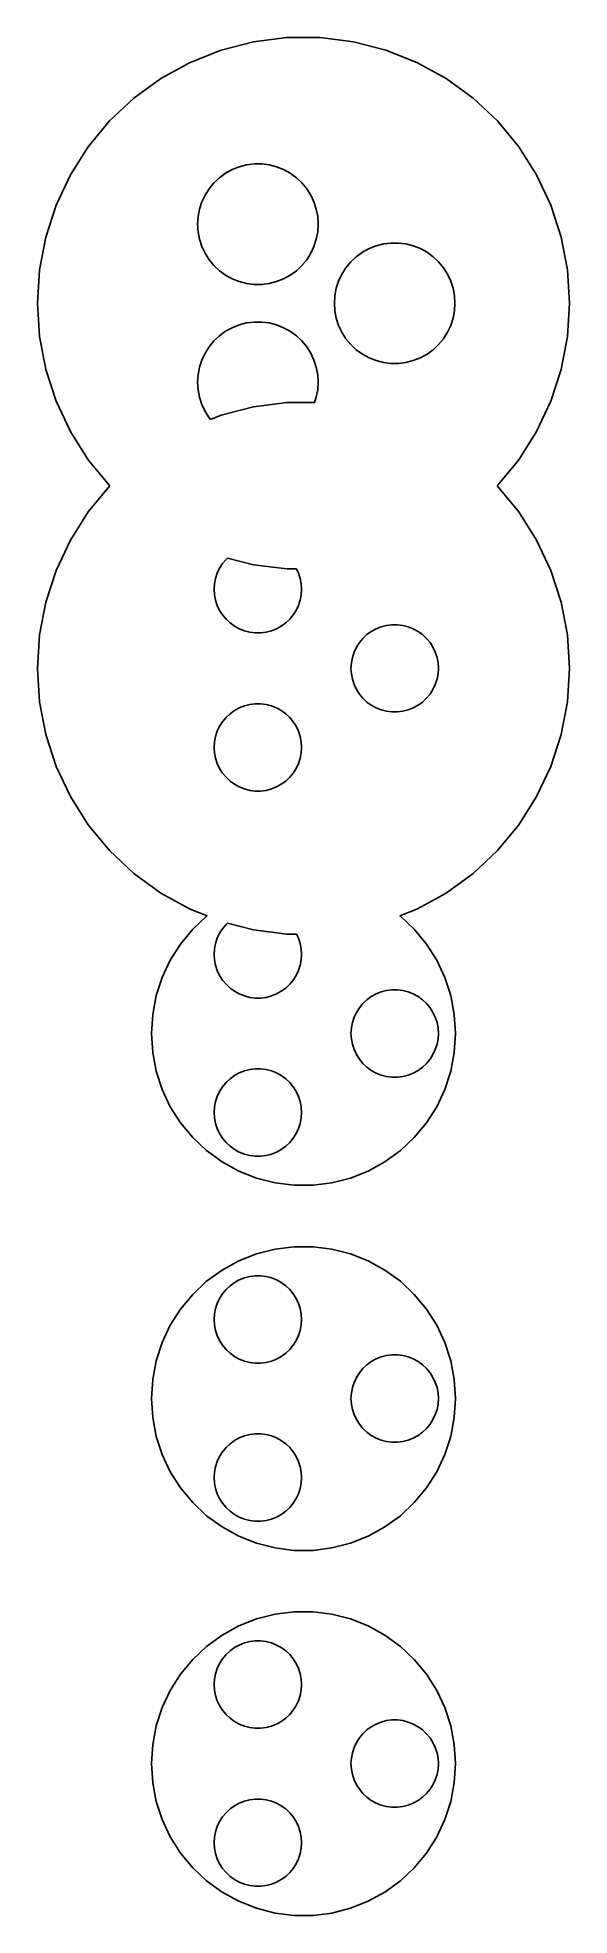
# Model space of a CAD drawing. Header units: metres. Extents: x -18 to 18, y -10 to 113.
import ezdxf

# ---------------------------------------------------------------- set-up
doc = ezdxf.new("R2010")
doc.units = ezdxf.units.M

msp = doc.modelspace()

# ---------------------------------------------------------------- linework, layer by layer
for p, q in [((-5.40779, 112.643), (-7.45113, 111.834)), ((-3.27916, 113.19), (-5.40779, 112.643)), ((-1.09883, 113.465), (-3.27916, 113.19)), ((1.09883, 113.465), (-1.09883, 113.465)), ((3.27916, 113.19), (1.09883, 113.465)), ((5.40779, 112.643), (3.27916, 113.19)), ((7.45113, 111.834), (5.40779, 112.643)), ((-7.45113, 111.834), (-9.37697, 110.776)), ((9.37697, 110.776), (7.45113, 111.834)), ((-9.37697, 110.776), (-11.1549, 109.484)), ((11.1549, 109.484), (9.37697, 110.776)), ((-11.1549, 109.484), (-12.7569, 107.98)), ((12.7569, 107.98), (11.1549, 109.484)), ((-12.7569, 107.98), (-14.1578, 106.286)), ((14.1578, 106.286), (12.7569, 107.98)), ((-14.1578, 106.286), (-15.3354, 104.431)), ((15.3354, 104.431), (14.1578, 106.286)), ((-4.6893, 104.786), (-4.22604, 104.97)), ((-4.22604, 104.97), (-3.74344, 105.093)), ((-3.74344, 105.093), (-3.24911, 105.156)), ((-3.24911, 105.156), (-2.75087, 105.156)), ((-2.75087, 105.156), (-2.25655, 105.093)), ((-2.25655, 105.093), (-1.77394, 104.97)), ((-1.77394, 104.97), (-1.31068, 104.786)), ((-15.3354, 104.431), (-16.2711, 102.442)), ((-6.20982, 103.528), (-5.89223, 103.912)), ((-5.89223, 103.912), (-5.52902, 104.253)), ((-5.52902, 104.253), (-5.12592, 104.546)), ((-5.12592, 104.546), (-4.6893, 104.786)), ((-1.31068, 104.786), (-0.874069, 104.546)), ((-0.874069, 104.546), (-0.470978, 104.253)), ((-0.470978, 104.253), (-0.107758, 103.912)), ((-0.107758, 103.912), (0.209824, 103.528)), ((16.2711, 102.442), (15.3354, 104.431)), ((-6.84291, 102.183), (-6.68895, 102.657)), ((-6.68895, 102.657), (-6.47679, 103.108)), ((-6.47679, 103.108), (-6.20982, 103.528)), ((0.209824, 103.528), (0.476791, 103.108)), ((0.476791, 103.108), (0.68895, 102.657)), ((0.68895, 102.657), (0.842911, 102.183)), ((-16.2711, 102.442), (-16.9502, 100.352)), ((-6.96756, 101.196), (-6.93628, 101.693)), ((-6.93628, 101.693), (-6.84291, 102.183)), ((0.842911, 102.183), (0.936279, 101.693)), ((0.936279, 101.693), (0.96756, 101.196)), ((16.9502, 100.352), (16.2711, 102.442)), ((-16.9502, 100.352), (-17.362, 98.1933)), ((-6.93628, 100.699), (-6.96756, 101.196)), ((-6.84291, 100.209), (-6.93628, 100.699)), ((-6.68895, 99.7356), (-6.84291, 100.209)), ((0.842911, 100.209), (0.68895, 99.7356)), ((0.936279, 100.699), (0.842911, 100.209)), ((0.96756, 101.196), (0.936279, 100.699)), ((17.362, 98.1933), (16.9502, 100.352)), ((-6.47679, 99.2848), (-6.68895, 99.7356)), ((-6.20982, 98.8641), (-6.47679, 99.2848)), ((-5.89223, 98.4802), (-6.20982, 98.8641)), ((0.209824, 98.8641), (-0.107758, 98.4802)), ((0.476791, 99.2848), (0.209824, 98.8641)), ((0.68895, 99.7356), (0.476791, 99.2848)), ((3.10776, 98.716), (3.47098, 99.0571)), ((3.47098, 99.0571), (3.87407, 99.3499)), ((3.87407, 99.3499), (4.31068, 99.59)), ((4.31068, 99.59), (4.77394, 99.7734)), ((4.77394, 99.7734), (5.25655, 99.8973)), ((5.25655, 99.8973), (5.75087, 99.9597)), ((5.75087, 99.9597), (6.24911, 99.9597)), ((6.24911, 99.9597), (6.74344, 99.8973)), ((6.74344, 99.8973), (7.22604, 99.7734)), ((7.22604, 99.7734), (7.6893, 99.59)), ((7.6893, 99.59), (8.12592, 99.3499)), ((8.12592, 99.3499), (8.52902, 99.0571)), ((8.52902, 99.0571), (8.89223, 98.716)), ((-17.362, 98.1933), (-17.5, 96)), ((-5.52902, 98.1391), (-5.89223, 98.4802)), ((-5.12592, 97.8462), (-5.52902, 98.1391)), ((-4.6893, 97.6062), (-5.12592, 97.8462)), ((-4.22604, 97.4228), (-4.6893, 97.6062)), ((-1.31068, 97.6062), (-1.77394, 97.4228)), ((-0.874069, 97.8462), (-1.31068, 97.6062)), ((-0.470978, 98.1391), (-0.874069, 97.8462)), ((-0.107758, 98.4802), (-0.470978, 98.1391)), ((2.31104, 97.4606), (2.52319, 97.9114)), ((2.52319, 97.9114), (2.79016, 98.3321)), ((2.79016, 98.3321), (3.10776, 98.716)), ((8.89223, 98.716), (9.20982, 98.3321)), ((9.20982, 98.3321), (9.47679, 97.9114)), ((9.47679, 97.9114), (9.68895, 97.4606)), ((17.5, 96), (17.362, 98.1933)), ((-3.74344, 97.2989), (-4.22604, 97.4228)), ((-3.24911, 97.2364), (-3.74344, 97.2989)), ((-2.75087, 97.2364), (-3.24911, 97.2364)), ((-2.25655, 97.2989), (-2.75087, 97.2364)), ((-1.77394, 97.4228), (-2.25655, 97.2989)), ((2.03242, 96), (2.06371, 96.4973)), ((2.06371, 96.4973), (2.15707, 96.9867)), ((2.15707, 96.9867), (2.31104, 97.4606)), ((9.68895, 97.4606), (9.84291, 96.9867)), ((9.84291, 96.9867), (9.93628, 96.4973)), ((9.93628, 96.4973), (9.96756, 96)), ((-17.5, 96), (-17.362, 93.8067)), ((2.06371, 95.5027), (2.03242, 96)), ((2.15707, 95.0133), (2.06371, 95.5027)), ((9.93628, 95.5027), (9.84291, 95.0133)), ((9.96756, 96), (9.93628, 95.5027)), ((17.362, 93.8067), (17.5, 96)), ((-5.89223, 93.5198), (-5.52902, 93.8609)), ((-5.52902, 93.8609), (-5.12592, 94.1538)), ((-5.12592, 94.1538), (-4.6893, 94.3938)), ((-4.6893, 94.3938), (-4.22604, 94.5772)), ((-4.22604, 94.5772), (-3.74344, 94.7011)), ((-3.74344, 94.7011), (-3.24911, 94.7636)), ((-3.24911, 94.7636), (-2.75087, 94.7636)), ((-2.75087, 94.7636), (-2.25655, 94.7011)), ((-2.25655, 94.7011), (-1.77394, 94.5772)), ((-1.77394, 94.5772), (-1.31068, 94.3938)), ((-1.31068, 94.3938), (-0.874069, 94.1538)), ((-0.874069, 94.1538), (-0.470978, 93.8609)), ((-0.470978, 93.8609), (-0.107758, 93.5198)), ((2.31104, 94.5394), (2.15707, 95.0133)), ((2.52319, 94.0886), (2.31104, 94.5394)), ((2.79016, 93.6679), (2.52319, 94.0886)), ((9.47679, 94.0886), (9.20982, 93.6679)), ((9.68895, 94.5394), (9.47679, 94.0886)), ((9.84291, 95.0133), (9.68895, 94.5394)), ((-17.362, 93.8067), (-16.9502, 91.6479)), ((-6.68895, 92.2644), (-6.47679, 92.7152)), ((-6.47679, 92.7152), (-6.20982, 93.1359)), ((-6.20982, 93.1359), (-5.89223, 93.5198)), ((-0.107758, 93.5198), (0.209824, 93.1359)), ((0.209824, 93.1359), (0.476791, 92.7152)), ((0.476791, 92.7152), (0.68895, 92.2644)), ((3.10776, 93.284), (2.79016, 93.6679)), ((3.47098, 92.9429), (3.10776, 93.284)), ((3.87407, 92.6501), (3.47098, 92.9429)), ((4.31068, 92.41), (3.87407, 92.6501)), ((8.12592, 92.6501), (7.6893, 92.41)), ((8.52902, 92.9429), (8.12592, 92.6501)), ((8.89223, 93.284), (8.52902, 92.9429)), ((9.20982, 93.6679), (8.89223, 93.284)), ((16.9502, 91.6479), (17.362, 93.8067)), ((-16.9502, 91.6479), (-16.2711, 89.5578)), ((-6.93628, 91.3011), (-6.84291, 91.7905)), ((-6.84291, 91.7905), (-6.68895, 92.2644)), ((0.68895, 92.2644), (0.842911, 91.7905)), ((0.842911, 91.7905), (0.936279, 91.3011)), ((4.77394, 92.2266), (4.31068, 92.41)), ((5.25655, 92.1027), (4.77394, 92.2266)), ((5.75087, 92.0403), (5.25655, 92.1027)), ((6.24911, 92.0403), (5.75087, 92.0403)), ((6.74344, 92.1027), (6.24911, 92.0403)), ((7.22604, 92.2266), (6.74344, 92.1027)), ((7.6893, 92.41), (7.22604, 92.2266)), ((16.2711, 89.5578), (16.9502, 91.6479)), ((-6.96756, 90.8038), (-6.93628, 91.3011)), ((-6.93628, 90.3066), (-6.96756, 90.8038)), ((-6.84291, 89.8172), (-6.93628, 90.3066)), ((0.936279, 90.3066), (0.842911, 89.8172)), ((0.936279, 91.3011), (0.96756, 90.8038)), ((0.96756, 90.8038), (0.936279, 90.3066)), ((-16.2711, 89.5578), (-15.3354, 87.5693)), ((-6.68895, 89.3433), (-6.84291, 89.8172)), ((-6.47679, 88.8925), (-6.68895, 89.3433)), ((-6.20982, 88.4718), (-6.47679, 88.8925)), ((-3.27916, 89.19), (-5.40779, 88.6435)), ((-1.09883, 89.4655), (-3.27916, 89.19)), ((0.728638, 89.4655), (-1.09883, 89.4655)), ((0.842911, 89.8172), (0.728638, 89.4655)), ((15.3354, 87.5693), (16.2711, 89.5578)), ((-6.11894, 88.3619), (-6.20982, 88.4718)), ((-5.40779, 88.6435), (-6.11894, 88.3619)), ((-15.3354, 87.5693), (-14.1578, 85.7138)), ((14.1578, 85.7138), (15.3354, 87.5693)), ((-14.1578, 85.7138), (-12.7569, 84.0204)), ((12.7569, 84.0204), (14.1578, 85.7138)), ((-12.7569, 83.9796), (-14.1578, 82.2862)), ((-12.7569, 84.0204), (-12.7352, 84)), ((-12.7352, 84), (-12.7569, 83.9796)), ((12.7352, 84), (12.7569, 84.0204)), ((12.7569, 83.9796), (12.7352, 84)), ((14.1578, 82.2862), (12.7569, 83.9796)), ((-14.1578, 82.2862), (-15.3354, 80.4307)), ((15.3354, 80.4307), (14.1578, 82.2862)), ((-15.3354, 80.4307), (-16.2711, 78.4422)), ((16.2711, 78.4422), (15.3354, 80.4307)), ((-5.32591, 78.886), (-5.09578, 79.1642)), ((-5.09578, 79.1642), (-5.00195, 79.2523)), ((-5.00195, 79.2523), (-3.27916, 78.81)), ((-16.2711, 78.4422), (-16.9502, 76.3521)), ((-5.85233, 77.5565), (-5.78467, 77.9111)), ((-5.78467, 77.9111), (-5.6731, 78.2545)), ((-5.6731, 78.2545), (-5.51938, 78.5812)), ((-5.51938, 78.5812), (-5.32591, 78.886)), ((-3.27916, 78.81), (-1.09883, 78.5345)), ((-1.09883, 78.5345), (-0.458664, 78.5345)), ((-0.458664, 78.5345), (-0.326889, 78.2545)), ((-0.326889, 78.2545), (-0.215317, 77.9111)), ((-0.215317, 77.9111), (-0.147659, 77.5565)), ((16.9502, 76.3521), (16.2711, 78.4422)), ((-5.875, 77.1962), (-5.85233, 77.5565)), ((-5.85233, 76.8358), (-5.875, 77.1962)), ((-5.78467, 76.4812), (-5.85233, 76.8358)), ((-0.147659, 76.8358), (-0.215317, 76.4812)), ((-0.147659, 77.5565), (-0.125, 77.1962)), ((-0.125, 77.1962), (-0.147659, 76.8358)), ((-16.9502, 76.3521), (-17.362, 74.1933)), ((-5.6731, 76.1378), (-5.78467, 76.4812)), ((-5.51938, 75.8111), (-5.6731, 76.1378)), ((-5.32591, 75.5063), (-5.51938, 75.8111)), ((-5.09578, 75.2281), (-5.32591, 75.5063)), ((-0.674072, 75.5063), (-0.904205, 75.2281)), ((-0.480606, 75.8111), (-0.674072, 75.5063)), ((-0.326889, 76.1378), (-0.480606, 75.8111)), ((-0.215317, 76.4812), (-0.326889, 76.1378)), ((17.362, 74.1933), (16.9502, 76.3521)), ((-17.362, 74.1933), (-17.5, 72)), ((-4.83258, 74.9809), (-5.09578, 75.2281)), ((-4.5405, 74.7687), (-4.83258, 74.9809)), ((-4.22411, 74.5948), (-4.5405, 74.7687)), ((-3.88841, 74.4619), (-4.22411, 74.5948)), ((-3.53871, 74.3721), (-3.88841, 74.4619)), ((-3.18051, 74.3268), (-3.53871, 74.3721)), ((-2.81947, 74.3268), (-3.18051, 74.3268)), ((-2.46127, 74.3721), (-2.81947, 74.3268)), ((-2.11157, 74.4619), (-2.46127, 74.3721)), ((-1.77588, 74.5948), (-2.11157, 74.4619)), ((-1.45949, 74.7687), (-1.77588, 74.5948)), ((-1.1674, 74.9809), (-1.45949, 74.7687)), ((-0.904205, 75.2281), (-1.1674, 74.9809)), ((3.90421, 73.9681), (4.1674, 74.2152)), ((4.1674, 74.2152), (4.45949, 74.4274)), ((4.45949, 74.4274), (4.77588, 74.6014)), ((4.77588, 74.6014), (5.11157, 74.7343)), ((5.11157, 74.7343), (5.46127, 74.8241)), ((5.46127, 74.8241), (5.81947, 74.8693)), ((5.81947, 74.8693), (6.18051, 74.8693)), ((6.18051, 74.8693), (6.53871, 74.8241)), ((6.53871, 74.8241), (6.88841, 74.7343)), ((6.88841, 74.7343), (7.22411, 74.6014)), ((7.22411, 74.6014), (7.5405, 74.4274)), ((7.5405, 74.4274), (7.83258, 74.2152)), ((7.83258, 74.2152), (8.09578, 73.9681)), ((17.5, 72), (17.362, 74.1933)), ((3.21532, 72.715), (3.32689, 73.0583)), ((3.32689, 73.0583), (3.48061, 73.385)), ((3.48061, 73.385), (3.67407, 73.6899)), ((3.67407, 73.6899), (3.90421, 73.9681)), ((8.09578, 73.9681), (8.32591, 73.6899)), ((8.32591, 73.6899), (8.51938, 73.385)), ((8.51938, 73.385), (8.6731, 73.0583)), ((8.6731, 73.0583), (8.78467, 72.715)), ((-17.5, 72), (-17.362, 69.8067)), ((3.125, 72), (3.14766, 72.3603)), ((3.14766, 71.6397), (3.125, 72)), ((3.14766, 72.3603), (3.21532, 72.715)), ((3.21532, 71.285), (3.14766, 71.6397)), ((8.78467, 72.715), (8.85233, 72.3603)), ((8.85233, 71.6397), (8.78467, 71.285)), ((8.85233, 72.3603), (8.875, 72)), ((8.875, 72), (8.85233, 71.6397)), ((17.362, 69.8067), (17.5, 72)), ((3.32689, 70.9417), (3.21532, 71.285)), ((3.48061, 70.615), (3.32689, 70.9417)), ((3.67407, 70.3101), (3.48061, 70.615)), ((8.51938, 70.615), (8.32591, 70.3101)), ((8.6731, 70.9417), (8.51938, 70.615)), ((8.78467, 71.285), (8.6731, 70.9417)), ((-17.362, 69.8067), (-16.9502, 67.6479)), ((-4.83258, 69.0191), (-4.5405, 69.2313)), ((-4.5405, 69.2313), (-4.22411, 69.4052)), ((-4.22411, 69.4052), (-3.88841, 69.5381)), ((-3.88841, 69.5381), (-3.53871, 69.6279)), ((-3.53871, 69.6279), (-3.18051, 69.6732)), ((-3.18051, 69.6732), (-2.81947, 69.6732)), ((-2.81947, 69.6732), (-2.46127, 69.6279)), ((-2.46127, 69.6279), (-2.11157, 69.5381)), ((-2.11157, 69.5381), (-1.77588, 69.4052)), ((-1.77588, 69.4052), (-1.45949, 69.2313)), ((-1.45949, 69.2313), (-1.1674, 69.0191)), ((3.90421, 70.0319), (3.67407, 70.3101)), ((4.1674, 69.7848), (3.90421, 70.0319)), ((4.45949, 69.5726), (4.1674, 69.7848)), ((4.77588, 69.3986), (4.45949, 69.5726)), ((5.11157, 69.2657), (4.77588, 69.3986)), ((5.46127, 69.1759), (5.11157, 69.2657)), ((5.81947, 69.1307), (5.46127, 69.1759)), ((6.18051, 69.1307), (5.81947, 69.1307)), ((6.53871, 69.1759), (6.18051, 69.1307)), ((6.88841, 69.2657), (6.53871, 69.1759)), ((7.22411, 69.3986), (6.88841, 69.2657)), ((7.5405, 69.5726), (7.22411, 69.3986)), ((7.83258, 69.7848), (7.5405, 69.5726)), ((8.09578, 70.0319), (7.83258, 69.7848)), ((8.32591, 70.3101), (8.09578, 70.0319)), ((16.9502, 67.6479), (17.362, 69.8067)), ((-5.6731, 67.8622), (-5.51938, 68.1889)), ((-5.51938, 68.1889), (-5.32591, 68.4937)), ((-5.32591, 68.4937), (-5.09578, 68.7719)), ((-5.09578, 68.7719), (-4.83258, 69.0191)), ((-1.1674, 69.0191), (-0.904205, 68.7719)), ((-0.904205, 68.7719), (-0.674072, 68.4937)), ((-0.674072, 68.4937), (-0.480606, 68.1889)), ((-0.480606, 68.1889), (-0.326889, 67.8622)), ((-16.9502, 67.6479), (-16.2711, 65.5578)), ((-5.875, 66.8038), (-5.85233, 67.1642)), ((-5.85233, 66.4435), (-5.875, 66.8038)), ((-5.85233, 67.1642), (-5.78467, 67.5188)), ((-5.78467, 67.5188), (-5.6731, 67.8622)), ((-0.326889, 67.8622), (-0.215317, 67.5188)), ((-0.215317, 67.5188), (-0.147659, 67.1642)), ((-0.147659, 67.1642), (-0.125, 66.8038)), ((-0.125, 66.8038), (-0.147659, 66.4435)), ((16.2711, 65.5578), (16.9502, 67.6479)), ((-16.2711, 65.5578), (-15.3354, 63.5693)), ((-5.78467, 66.0889), (-5.85233, 66.4435)), ((-5.6731, 65.7455), (-5.78467, 66.0889)), ((-5.51938, 65.4188), (-5.6731, 65.7455)), ((-0.326889, 65.7455), (-0.480606, 65.4188)), ((-0.215317, 66.0889), (-0.326889, 65.7455)), ((-0.147659, 66.4435), (-0.215317, 66.0889)), ((15.3354, 63.5693), (16.2711, 65.5578)), ((-5.32591, 65.114), (-5.51938, 65.4188)), ((-5.09578, 64.8358), (-5.32591, 65.114)), ((-4.83258, 64.5886), (-5.09578, 64.8358)), ((-4.5405, 64.3764), (-4.83258, 64.5886)), ((-4.22411, 64.2025), (-4.5405, 64.3764)), ((-3.88841, 64.0696), (-4.22411, 64.2025)), ((-1.77588, 64.2025), (-2.11157, 64.0696)), ((-1.45949, 64.3764), (-1.77588, 64.2025)), ((-1.1674, 64.5886), (-1.45949, 64.3764)), ((-0.904205, 64.8358), (-1.1674, 64.5886)), ((-0.674072, 65.114), (-0.904205, 64.8358)), ((-0.480606, 65.4188), (-0.674072, 65.114)), ((-15.3354, 63.5693), (-14.1578, 61.7138)), ((-3.53871, 63.9798), (-3.88841, 64.0696)), ((-3.18051, 63.9345), (-3.53871, 63.9798)), ((-2.81947, 63.9345), (-3.18051, 63.9345)), ((-2.46127, 63.9798), (-2.81947, 63.9345)), ((-2.11157, 64.0696), (-2.46127, 63.9798)), ((14.1578, 61.7138), (15.3354, 63.5693)), ((-14.1578, 61.7138), (-12.7569, 60.0204)), ((12.7569, 60.0204), (14.1578, 61.7138)), ((-12.7569, 60.0204), (-11.1549, 58.516)), ((11.1549, 58.516), (12.7569, 60.0204)), ((-11.1549, 58.516), (-9.37697, 57.2243)), ((9.37697, 57.2243), (11.1549, 58.516)), ((-9.37697, 57.2243), (-7.45113, 56.1655)), ((7.45113, 56.1655), (9.37697, 57.2243)), ((-7.45113, 56.1655), (-6.34392, 55.7272)), ((-6.37424, 55.7051), (-7.28967, 54.8455)), ((-6.34392, 55.7272), (-6.37424, 55.7051)), ((6.34392, 55.7272), (7.45113, 56.1655)), ((6.37424, 55.7051), (6.34392, 55.7272)), ((7.28967, 54.8455), (6.37424, 55.7051)), ((-7.28967, 54.8455), (-8.09016, 53.8778)), ((-5.6731, 54.2545), (-5.51938, 54.5812)), ((-5.51938, 54.5812), (-5.32591, 54.886)), ((-5.32591, 54.886), (-5.09578, 55.1642)), ((-5.09578, 55.1642), (-5.00195, 55.2523)), ((-5.00195, 55.2523), (-3.27916, 54.81)), ((-3.27916, 54.81), (-1.09883, 54.5345)), ((-1.09883, 54.5345), (-0.458664, 54.5345)), ((-0.458664, 54.5345), (-0.326889, 54.2545)), ((8.09016, 53.8778), (7.28967, 54.8455)), ((-8.09016, 53.8778), (-8.76306, 52.8175)), ((-5.875, 53.1962), (-5.85233, 53.5565)), ((-5.85233, 52.8358), (-5.875, 53.1962)), ((-5.85233, 53.5565), (-5.78467, 53.9111)), ((-5.78467, 53.9111), (-5.6731, 54.2545)), ((-0.326889, 54.2545), (-0.215317, 53.9111)), ((-0.215317, 53.9111), (-0.147659, 53.5565)), ((-0.147659, 53.5565), (-0.125, 53.1962)), ((-0.125, 53.1962), (-0.147659, 52.8358)), ((8.76306, 52.8175), (8.09016, 53.8778)), ((-8.76306, 52.8175), (-9.29776, 51.6812)), ((-5.78467, 52.4812), (-5.85233, 52.8358)), ((-5.6731, 52.1378), (-5.78467, 52.4812)), ((-5.51938, 51.8111), (-5.6731, 52.1378)), ((-0.326889, 52.1378), (-0.480606, 51.8111)), ((-0.215317, 52.4812), (-0.326889, 52.1378)), ((-0.147659, 52.8358), (-0.215317, 52.4812)), ((9.29776, 51.6812), (8.76306, 52.8175)), ((-9.29776, 51.6812), (-9.68582, 50.4869)), ((-5.32591, 51.5063), (-5.51938, 51.8111)), ((-5.09578, 51.2281), (-5.32591, 51.5063)), ((-4.83258, 50.9809), (-5.09578, 51.2281)), ((-4.5405, 50.7687), (-4.83258, 50.9809)), ((-4.22411, 50.5948), (-4.5405, 50.7687)), ((-1.45949, 50.7687), (-1.77588, 50.5948)), ((-1.1674, 50.9809), (-1.45949, 50.7687)), ((-0.904205, 51.2281), (-1.1674, 50.9809)), ((-0.674072, 51.5063), (-0.904205, 51.2281)), ((-0.480606, 51.8111), (-0.674072, 51.5063)), ((4.77588, 50.6014), (5.11157, 50.7343)), ((5.11157, 50.7343), (5.46127, 50.8241)), ((5.46127, 50.8241), (5.81947, 50.8693)), ((5.81947, 50.8693), (6.18051, 50.8693)), ((6.18051, 50.8693), (6.53871, 50.8241)), ((6.53871, 50.8241), (6.88841, 50.7343)), ((6.88841, 50.7343), (7.22411, 50.6014)), ((9.68582, 50.4869), (9.29776, 51.6812)), ((-9.68582, 50.4869), (-9.92114, 49.2533)), ((-3.88841, 50.4619), (-4.22411, 50.5948)), ((-3.53871, 50.3721), (-3.88841, 50.4619)), ((-3.18051, 50.3268), (-3.53871, 50.3721)), ((-2.81947, 50.3268), (-3.18051, 50.3268)), ((-2.46127, 50.3721), (-2.81947, 50.3268)), ((-2.11157, 50.4619), (-2.46127, 50.3721)), ((-1.77588, 50.5948), (-2.11157, 50.4619)), ((3.32689, 49.0583), (3.48061, 49.385)), ((3.48061, 49.385), (3.67407, 49.6899)), ((3.67407, 49.6899), (3.90421, 49.9681)), ((3.90421, 49.9681), (4.1674, 50.2152)), ((4.1674, 50.2152), (4.45949, 50.4274)), ((4.45949, 50.4274), (4.77588, 50.6014)), ((7.22411, 50.6014), (7.5405, 50.4274)), ((7.5405, 50.4274), (7.83258, 50.2152)), ((7.83258, 50.2152), (8.09578, 49.9681)), ((8.09578, 49.9681), (8.32591, 49.6899)), ((8.32591, 49.6899), (8.51938, 49.385)), ((8.51938, 49.385), (8.6731, 49.0583)), ((9.92114, 49.2533), (9.68582, 50.4869)), ((-9.92114, 49.2533), (-10, 48)), ((3.125, 48), (3.14766, 48.3603)), ((3.14766, 48.3603), (3.21532, 48.715)), ((3.21532, 48.715), (3.32689, 49.0583)), ((8.6731, 49.0583), (8.78467, 48.715)), ((8.78467, 48.715), (8.85233, 48.3603)), ((8.85233, 48.3603), (8.875, 48)), ((10, 48), (9.92114, 49.2533)), ((-10, 48), (-9.92114, 46.7467)), ((3.14766, 47.6397), (3.125, 48)), ((3.21532, 47.285), (3.14766, 47.6397)), ((3.32689, 46.9417), (3.21532, 47.285)), ((3.48061, 46.615), (3.32689, 46.9417)), ((8.6731, 46.9417), (8.51938, 46.615)), ((8.78467, 47.285), (8.6731, 46.9417)), ((8.85233, 47.6397), (8.78467, 47.285)), ((8.875, 48), (8.85233, 47.6397)), ((9.92114, 46.7467), (10, 48)), ((-9.92114, 46.7467), (-9.68582, 45.5131)), ((3.67407, 46.3101), (3.48061, 46.615)), ((3.90421, 46.0319), (3.67407, 46.3101)), ((4.1674, 45.7848), (3.90421, 46.0319)), ((4.45949, 45.5726), (4.1674, 45.7848)), ((7.83258, 45.7848), (7.5405, 45.5726)), ((8.09578, 46.0319), (7.83258, 45.7848)), ((8.32591, 46.3101), (8.09578, 46.0319)), ((8.51938, 46.615), (8.32591, 46.3101)), ((9.68582, 45.5131), (9.92114, 46.7467)), ((-9.68582, 45.5131), (-9.29776, 44.3188)), ((-5.51938, 44.1889), (-5.32591, 44.4937)), ((-5.32591, 44.4937), (-5.09578, 44.7719)), ((-5.09578, 44.7719), (-4.83258, 45.0191)), ((-4.83258, 45.0191), (-4.5405, 45.2313)), ((-4.5405, 45.2313), (-4.22411, 45.4052)), ((-4.22411, 45.4052), (-3.88841, 45.5381)), ((-3.88841, 45.5381), (-3.53871, 45.6279)), ((-3.53871, 45.6279), (-3.18051, 45.6732)), ((-3.18051, 45.6732), (-2.81947, 45.6732)), ((-2.81947, 45.6732), (-2.46127, 45.6279)), ((-2.46127, 45.6279), (-2.11157, 45.5381)), ((-2.11157, 45.5381), (-1.77588, 45.4052)), ((-1.77588, 45.4052), (-1.45949, 45.2313)), ((-1.45949, 45.2313), (-1.1674, 45.0191)), ((-1.1674, 45.0191), (-0.904205, 44.7719)), ((-0.904205, 44.7719), (-0.674072, 44.4937)), ((-0.674072, 44.4937), (-0.480606, 44.1889)), ((4.77588, 45.3986), (4.45949, 45.5726)), ((5.11157, 45.2657), (4.77588, 45.3986)), ((5.46127, 45.1759), (5.11157, 45.2657)), ((5.81947, 45.1307), (5.46127, 45.1759)), ((6.18051, 45.1307), (5.81947, 45.1307)), ((6.53871, 45.1759), (6.18051, 45.1307)), ((6.88841, 45.2657), (6.53871, 45.1759)), ((7.22411, 45.3986), (6.88841, 45.2657)), ((7.5405, 45.5726), (7.22411, 45.3986)), ((9.29776, 44.3188), (9.68582, 45.5131)), ((-9.29776, 44.3188), (-8.76306, 43.1825)), ((-5.85233, 43.1642), (-5.78467, 43.5188)), ((-5.78467, 43.5188), (-5.6731, 43.8622)), ((-5.6731, 43.8622), (-5.51938, 44.1889)), ((-0.480606, 44.1889), (-0.326889, 43.8622)), ((-0.326889, 43.8622), (-0.215317, 43.5188)), ((-0.215317, 43.5188), (-0.147659, 43.1642)), ((8.76306, 43.1825), (9.29776, 44.3188)), ((-8.76306, 43.1825), (-8.09016, 42.1222)), ((-8.09016, 42.1222), (-7.28967, 41.1545)), ((-5.875, 42.8038), (-5.85233, 43.1642)), ((-5.85233, 42.4435), (-5.875, 42.8038)), ((-5.78467, 42.0889), (-5.85233, 42.4435)), ((-5.6731, 41.7455), (-5.78467, 42.0889)), ((-0.215317, 42.0889), (-0.326889, 41.7455)), ((-0.147659, 42.4435), (-0.215317, 42.0889)), ((-0.147659, 43.1642), (-0.125, 42.8038)), ((-0.125, 42.8038), (-0.147659, 42.4435)), ((7.28967, 41.1545), (8.09016, 42.1222)), ((8.09016, 42.1222), (8.76306, 43.1825)), ((-7.28967, 41.1545), (-6.37424, 40.2949)), ((-5.51938, 41.4188), (-5.6731, 41.7455)), ((-5.32591, 41.114), (-5.51938, 41.4188)), ((-5.09578, 40.8358), (-5.32591, 41.114)), ((-4.83258, 40.5886), (-5.09578, 40.8358)), ((-0.904205, 40.8358), (-1.1674, 40.5886)), ((-0.674072, 41.114), (-0.904205, 40.8358)), ((-0.480606, 41.4188), (-0.674072, 41.114)), ((-0.326889, 41.7455), (-0.480606, 41.4188)), ((6.37424, 40.2949), (7.28967, 41.1545)), ((-6.37424, 40.2949), (-5.35826, 39.5567)), ((-5.35826, 39.5567), (-4.25778, 38.9517)), ((-4.5405, 40.3764), (-4.83258, 40.5886)), ((-4.22411, 40.2025), (-4.5405, 40.3764)), ((-3.88841, 40.0696), (-4.22411, 40.2025)), ((-3.53871, 39.9798), (-3.88841, 40.0696)), ((-3.18051, 39.9345), (-3.53871, 39.9798)), ((-2.81947, 39.9345), (-3.18051, 39.9345)), ((-2.46127, 39.9798), (-2.81947, 39.9345)), ((-2.11157, 40.0696), (-2.46127, 39.9798)), ((-1.77588, 40.2025), (-2.11157, 40.0696)), ((-1.45949, 40.3764), (-1.77588, 40.2025)), ((-1.1674, 40.5886), (-1.45949, 40.3764)), ((4.25778, 38.9517), (5.35826, 39.5567)), ((5.35826, 39.5567), (6.37424, 40.2949)), ((-4.25778, 38.9517), (-3.09016, 38.4894)), ((-3.09016, 38.4894), (-1.87381, 38.1771)), ((1.87381, 38.1771), (3.09016, 38.4894)), ((3.09016, 38.4894), (4.25778, 38.9517)), ((-1.87381, 38.1771), (-0.627899, 38.0197)), ((-0.627899, 38.0197), (0.627899, 38.0197)), ((0.627899, 38.0197), (1.87381, 38.1771)), ((-3.09016, 33.5106), (-4.25778, 33.0483)), ((-1.87381, 33.8229), (-3.09016, 33.5106)), ((-0.627899, 33.9803), (-1.87381, 33.8229)), ((0.627899, 33.9803), (-0.627899, 33.9803)), ((1.87381, 33.8229), (0.627899, 33.9803)), ((3.09016, 33.5106), (1.87381, 33.8229)), ((4.25778, 33.0483), (3.09016, 33.5106)), ((-5.35826, 32.4433), (-6.37424, 31.7051)), ((-4.25778, 33.0483), (-5.35826, 32.4433)), ((5.35826, 32.4433), (4.25778, 33.0483)), ((6.37424, 31.7051), (5.35826, 32.4433)), ((-6.37424, 31.7051), (-7.28967, 30.8455)), ((-5.51938, 30.5812), (-5.32591, 30.886)), ((-5.32591, 30.886), (-5.09578, 31.1642)), ((-5.09578, 31.1642), (-4.83258, 31.4114)), ((-4.83258, 31.4114), (-4.5405, 31.6236)), ((-4.5405, 31.6236), (-4.22411, 31.7975)), ((-4.22411, 31.7975), (-3.88841, 31.9304)), ((-3.88841, 31.9304), (-3.53871, 32.0202)), ((-3.53871, 32.0202), (-3.18051, 32.0655)), ((-3.18051, 32.0655), (-2.81947, 32.0655)), ((-2.81947, 32.0655), (-2.46127, 32.0202)), ((-2.46127, 32.0202), (-2.11157, 31.9304)), ((-2.11157, 31.9304), (-1.77588, 31.7975)), ((-1.77588, 31.7975), (-1.45949, 31.6236)), ((-1.45949, 31.6236), (-1.1674, 31.4114)), ((-1.1674, 31.4114), (-0.904205, 31.1642)), ((-0.904205, 31.1642), (-0.674072, 30.886)), ((-0.674072, 30.886), (-0.480606, 30.5812)), ((7.28967, 30.8455), (6.37424, 31.7051)), ((-8.09016, 29.8778), (-8.76306, 28.8175)), ((-7.28967, 30.8455), (-8.09016, 29.8778)), ((-5.85233, 29.5565), (-5.78467, 29.9111)), ((-5.78467, 29.9111), (-5.6731, 30.2545)), ((-5.6731, 30.2545), (-5.51938, 30.5812)), ((-0.480606, 30.5812), (-0.326889, 30.2545)), ((-0.326889, 30.2545), (-0.215317, 29.9111)), ((-0.215317, 29.9111), (-0.147659, 29.5565)), ((8.09016, 29.8778), (7.28967, 30.8455)), ((8.76306, 28.8175), (8.09016, 29.8778)), ((-8.76306, 28.8175), (-9.29776, 27.6812)), ((-5.875, 29.1962), (-5.85233, 29.5565)), ((-5.85233, 28.8358), (-5.875, 29.1962)), ((-5.78467, 28.4812), (-5.85233, 28.8358)), ((-5.6731, 28.1378), (-5.78467, 28.4812)), ((-0.215317, 28.4812), (-0.326889, 28.1378)), ((-0.147659, 28.8358), (-0.215317, 28.4812)), ((-0.147659, 29.5565), (-0.125, 29.1962)), ((-0.125, 29.1962), (-0.147659, 28.8358)), ((9.29776, 27.6812), (8.76306, 28.8175)), ((-9.29776, 27.6812), (-9.68582, 26.4869)), ((-5.51938, 27.8111), (-5.6731, 28.1378)), ((-5.32591, 27.5063), (-5.51938, 27.8111)), ((-5.09578, 27.2281), (-5.32591, 27.5063)), ((-4.83258, 26.9809), (-5.09578, 27.2281)), ((-0.904205, 27.2281), (-1.1674, 26.9809)), ((-0.674072, 27.5063), (-0.904205, 27.2281)), ((-0.480606, 27.8111), (-0.674072, 27.5063)), ((-0.326889, 28.1378), (-0.480606, 27.8111)), ((9.68582, 26.4869), (9.29776, 27.6812)), ((-9.68582, 26.4869), (-9.92114, 25.2533)), ((-4.5405, 26.7687), (-4.83258, 26.9809)), ((-4.22411, 26.5948), (-4.5405, 26.7687)), ((-3.88841, 26.4619), (-4.22411, 26.5948)), ((-3.53871, 26.3721), (-3.88841, 26.4619)), ((-3.18051, 26.3268), (-3.53871, 26.3721)), ((-2.81947, 26.3268), (-3.18051, 26.3268)), ((-2.46127, 26.3721), (-2.81947, 26.3268)), ((-2.11157, 26.4619), (-2.46127, 26.3721)), ((-1.77588, 26.5948), (-2.11157, 26.4619)), ((-1.45949, 26.7687), (-1.77588, 26.5948)), ((-1.1674, 26.9809), (-1.45949, 26.7687)), ((3.67407, 25.6899), (3.90421, 25.9681)), ((3.90421, 25.9681), (4.1674, 26.2152)), ((4.1674, 26.2152), (4.45949, 26.4274)), ((4.45949, 26.4274), (4.77588, 26.6014)), ((4.77588, 26.6014), (5.11157, 26.7343)), ((5.11157, 26.7343), (5.46127, 26.8241)), ((5.46127, 26.8241), (5.81947, 26.8693)), ((5.81947, 26.8693), (6.18051, 26.8693)), ((6.18051, 26.8693), (6.53871, 26.8241)), ((6.53871, 26.8241), (6.88841, 26.7343)), ((6.88841, 26.7343), (7.22411, 26.6014)), ((7.22411, 26.6014), (7.5405, 26.4274)), ((7.5405, 26.4274), (7.83258, 26.2152)), ((7.83258, 26.2152), (8.09578, 25.9681)), ((8.09578, 25.9681), (8.32591, 25.6899)), ((9.92114, 25.2533), (9.68582, 26.4869)), ((-9.92114, 25.2533), (-10, 24)), ((3.14766, 24.3603), (3.21532, 24.715)), ((3.21532, 24.715), (3.32689, 25.0583)), ((3.32689, 25.0583), (3.48061, 25.385)), ((3.48061, 25.385), (3.67407, 25.6899)), ((8.32591, 25.6899), (8.51938, 25.385)), ((8.51938, 25.385), (8.6731, 25.0583)), ((8.6731, 25.0583), (8.78467, 24.715)), ((8.78467, 24.715), (8.85233, 24.3603)), ((10, 24), (9.92114, 25.2533)), ((-10, 24), (-9.92114, 22.7467)), ((3.125, 24), (3.14766, 24.3603)), ((3.14766, 23.6397), (3.125, 24)), ((3.21532, 23.285), (3.14766, 23.6397)), ((8.85233, 23.6397), (8.78467, 23.285)), ((8.85233, 24.3603), (8.875, 24)), ((8.875, 24), (8.85233, 23.6397)), ((9.92114, 22.7467), (10, 24)), ((-9.92114, 22.7467), (-9.68582, 21.5131)), ((3.32689, 22.9417), (3.21532, 23.285)), ((3.48061, 22.615), (3.32689, 22.9417)), ((3.67407, 22.3101), (3.48061, 22.615)), ((3.90421, 22.0319), (3.67407, 22.3101)), ((8.32591, 22.3101), (8.09578, 22.0319)), ((8.51938, 22.615), (8.32591, 22.3101)), ((8.6731, 22.9417), (8.51938, 22.615)), ((8.78467, 23.285), (8.6731, 22.9417)), ((9.68582, 21.5131), (9.92114, 22.7467)), ((-9.68582, 21.5131), (-9.29776, 20.3188)), ((-5.09578, 20.7719), (-4.83258, 21.0191)), ((-4.83258, 21.0191), (-4.5405, 21.2313)), ((-4.5405, 21.2313), (-4.22411, 21.4052)), ((-4.22411, 21.4052), (-3.88841, 21.5381)), ((-3.88841, 21.5381), (-3.53871, 21.6279)), ((-3.53871, 21.6279), (-3.18051, 21.6732)), ((-3.18051, 21.6732), (-2.81947, 21.6732)), ((-2.81947, 21.6732), (-2.46127, 21.6279)), ((-2.46127, 21.6279), (-2.11157, 21.5381)), ((-2.11157, 21.5381), (-1.77588, 21.4052)), ((-1.77588, 21.4052), (-1.45949, 21.2313)), ((-1.45949, 21.2313), (-1.1674, 21.0191)), ((-1.1674, 21.0191), (-0.904205, 20.7719)), ((4.1674, 21.7848), (3.90421, 22.0319)), ((4.45949, 21.5726), (4.1674, 21.7848)), ((4.77588, 21.3986), (4.45949, 21.5726)), ((5.11157, 21.2657), (4.77588, 21.3986)), ((5.46127, 21.1759), (5.11157, 21.2657)), ((5.81947, 21.1307), (5.46127, 21.1759)), ((6.18051, 21.1307), (5.81947, 21.1307)), ((6.53871, 21.1759), (6.18051, 21.1307)), ((6.88841, 21.2657), (6.53871, 21.1759)), ((7.22411, 21.3986), (6.88841, 21.2657)), ((7.5405, 21.5726), (7.22411, 21.3986)), ((7.83258, 21.7848), (7.5405, 21.5726)), ((8.09578, 22.0319), (7.83258, 21.7848)), ((9.29776, 20.3188), (9.68582, 21.5131)), ((-9.29776, 20.3188), (-8.76306, 19.1825)), ((-5.78467, 19.5188), (-5.6731, 19.8622)), ((-5.6731, 19.8622), (-5.51938, 20.1889)), ((-5.51938, 20.1889), (-5.32591, 20.4937)), ((-5.32591, 20.4937), (-5.09578, 20.7719)), ((-0.904205, 20.7719), (-0.674072, 20.4937)), ((-0.674072, 20.4937), (-0.480606, 20.1889)), ((-0.480606, 20.1889), (-0.326889, 19.8622)), ((-0.326889, 19.8622), (-0.215317, 19.5188)), ((8.76306, 19.1825), (9.29776, 20.3188)), ((-8.76306, 19.1825), (-8.09016, 18.1222)), ((-5.875, 18.8038), (-5.85233, 19.1642)), ((-5.85233, 18.4435), (-5.875, 18.8038)), ((-5.85233, 19.1642), (-5.78467, 19.5188)), ((-0.215317, 19.5188), (-0.147659, 19.1642)), ((-0.147659, 19.1642), (-0.125, 18.8038)), ((-0.125, 18.8038), (-0.147659, 18.4435)), ((8.09016, 18.1222), (8.76306, 19.1825)), ((-8.09016, 18.1222), (-7.28967, 17.1545)), ((-5.78467, 18.0889), (-5.85233, 18.4435)), ((-5.6731, 17.7455), (-5.78467, 18.0889)), ((-5.51938, 17.4188), (-5.6731, 17.7455)), ((-5.32591, 17.114), (-5.51938, 17.4188)), ((-0.480606, 17.4188), (-0.674072, 17.114)), ((-0.326889, 17.7455), (-0.480606, 17.4188)), ((-0.215317, 18.0889), (-0.326889, 17.7455)), ((-0.147659, 18.4435), (-0.215317, 18.0889)), ((7.28967, 17.1545), (8.09016, 18.1222)), ((-7.28967, 17.1545), (-6.37424, 16.2949)), ((-6.37424, 16.2949), (-5.35826, 15.5567)), ((-5.09578, 16.8358), (-5.32591, 17.114)), ((-4.83258, 16.5886), (-5.09578, 16.8358)), ((-4.5405, 16.3764), (-4.83258, 16.5886)), ((-4.22411, 16.2025), (-4.5405, 16.3764)), ((-3.88841, 16.0696), (-4.22411, 16.2025)), ((-3.53871, 15.9798), (-3.88841, 16.0696)), ((-2.11157, 16.0696), (-2.46127, 15.9798)), ((-1.77588, 16.2025), (-2.11157, 16.0696)), ((-1.45949, 16.3764), (-1.77588, 16.2025)), ((-1.1674, 16.5886), (-1.45949, 16.3764)), ((-0.904205, 16.8358), (-1.1674, 16.5886)), ((-0.674072, 17.114), (-0.904205, 16.8358)), ((5.35826, 15.5567), (6.37424, 16.2949)), ((6.37424, 16.2949), (7.28967, 17.1545)), ((-5.35826, 15.5567), (-4.25778, 14.9517)), ((-4.25778, 14.9517), (-3.09016, 14.4894)), ((-3.18051, 15.9345), (-3.53871, 15.9798)), ((-2.81947, 15.9345), (-3.18051, 15.9345)), ((-2.46127, 15.9798), (-2.81947, 15.9345)), ((3.09016, 14.4894), (4.25778, 14.9517)), ((4.25778, 14.9517), (5.35826, 15.5567)), ((-3.09016, 14.4894), (-1.87381, 14.1771)), ((-1.87381, 14.1771), (-0.627899, 14.0197)), ((-0.627899, 14.0197), (0.627899, 14.0197)), ((0.627899, 14.0197), (1.87381, 14.1771)), ((1.87381, 14.1771), (3.09016, 14.4894)), ((-0.627899, 9.98026), (-1.87381, 9.82286)), ((0.627899, 9.98026), (-0.627899, 9.98026)), ((1.87381, 9.82286), (0.627899, 9.98026)), ((-4.25778, 9.04826), (-5.35826, 8.44327)), ((-3.09016, 9.51056), (-4.25778, 9.04826)), ((-1.87381, 9.82286), (-3.09016, 9.51056)), ((3.09016, 9.51056), (1.87381, 9.82286)), ((4.25778, 9.04826), (3.09016, 9.51056)), ((5.35826, 8.44327), (4.25778, 9.04826)), ((-6.37424, 7.70512), (-7.28967, 6.84546)), ((-5.35826, 8.44327), (-6.37424, 7.70512)), ((-5.09578, 7.16422), (-4.83258, 7.41138)), ((-4.83258, 7.41138), (-4.5405, 7.62358)), ((-4.5405, 7.62358), (-4.22411, 7.79752)), ((-4.22411, 7.79752), (-3.88841, 7.93044)), ((-3.88841, 7.93044), (-3.53871, 8.02022)), ((-3.53871, 8.02022), (-3.18051, 8.06548)), ((-3.18051, 8.06548), (-2.81947, 8.06548)), ((-2.81947, 8.06548), (-2.46127, 8.02022)), ((-2.46127, 8.02022), (-2.11157, 7.93044)), ((-2.11157, 7.93044), (-1.77588, 7.79752)), ((-1.77588, 7.79752), (-1.45949, 7.62358)), ((-1.45949, 7.62358), (-1.1674, 7.41138)), ((-1.1674, 7.41138), (-0.904205, 7.16422)), ((6.37424, 7.70512), (5.35826, 8.44327)), ((7.28967, 6.84546), (6.37424, 7.70512)), ((-7.28967, 6.84546), (-8.09016, 5.87784)), ((-5.78467, 5.91113), (-5.6731, 6.2545)), ((-5.6731, 6.2545), (-5.51938, 6.58119)), ((-5.51938, 6.58119), (-5.32591, 6.88603)), ((-5.32591, 6.88603), (-5.09578, 7.16422)), ((-0.904205, 7.16422), (-0.674072, 6.88603)), ((-0.674072, 6.88603), (-0.480606, 6.58119)), ((-0.480606, 6.58119), (-0.326889, 6.2545)), ((-0.326889, 6.2545), (-0.215317, 5.91113)), ((8.09016, 5.87784), (7.28967, 6.84546)), ((-8.09016, 5.87784), (-8.76306, 4.81754)), ((-5.875, 5.19615), (-5.85233, 5.55647)), ((-5.85233, 4.83582), (-5.875, 5.19615)), ((-5.85233, 5.55647), (-5.78467, 5.91113)), ((-0.215317, 5.91113), (-0.147659, 5.55647)), ((-0.147659, 5.55647), (-0.125, 5.19615)), ((-0.125, 5.19615), (-0.147659, 4.83582)), ((8.76306, 4.81754), (8.09016, 5.87784)), ((-8.76306, 4.81754), (-9.29776, 3.68124)), ((-5.78467, 4.48116), (-5.85233, 4.83582)), ((-5.6731, 4.13779), (-5.78467, 4.48116)), ((-5.51938, 3.8111), (-5.6731, 4.13779)), ((-5.32591, 3.50626), (-5.51938, 3.8111)), ((-0.480606, 3.8111), (-0.674072, 3.50626)), ((-0.326889, 4.13779), (-0.480606, 3.8111)), ((-0.215317, 4.48116), (-0.326889, 4.13779)), ((-0.147659, 4.83582), (-0.215317, 4.48116)), ((9.29776, 3.68124), (8.76306, 4.81754)), ((-9.68582, 2.48689), (-9.92114, 1.25333)), ((-9.29776, 3.68124), (-9.68582, 2.48689)), ((-5.09578, 3.22807), (-5.32591, 3.50626)), ((-4.83258, 2.98093), (-5.09578, 3.22807)), ((-4.5405, 2.76871), (-4.83258, 2.98093)), ((-4.22411, 2.59477), (-4.5405, 2.76871)), ((-3.88841, 2.46185), (-4.22411, 2.59477)), ((-1.77588, 2.59477), (-2.11157, 2.46185)), ((-1.45949, 2.76871), (-1.77588, 2.59477)), ((-1.1674, 2.98093), (-1.45949, 2.76871)), ((-0.904205, 3.22807), (-1.1674, 2.98093)), ((-0.674072, 3.50626), (-0.904205, 3.22807)), ((4.45949, 2.42743), (4.77588, 2.60136)), ((4.77588, 2.60136), (5.11157, 2.73428)), ((5.11157, 2.73428), (5.46127, 2.82407)), ((5.46127, 2.82407), (5.81947, 2.86932)), ((5.81947, 2.86932), (6.18051, 2.86932)), ((6.18051, 2.86932), (6.53871, 2.82407)), ((6.53871, 2.82407), (6.88841, 2.73428)), ((6.88841, 2.73428), (7.22411, 2.60136)), ((7.22411, 2.60136), (7.5405, 2.42743)), ((9.68582, 2.48689), (9.29776, 3.68124)), ((9.92114, 1.25333), (9.68582, 2.48689)), ((-9.92114, 1.25333), (-10, 0)), ((-3.53871, 2.37207), (-3.88841, 2.46185)), ((-3.18051, 2.32681), (-3.53871, 2.37207)), ((-2.81947, 2.32681), (-3.18051, 2.32681)), ((-2.46127, 2.37207), (-2.81947, 2.32681)), ((-2.11157, 2.46185), (-2.46127, 2.37207)), ((3.32689, 1.05835), (3.48061, 1.38504)), ((3.48061, 1.38504), (3.67407, 1.68988)), ((3.67407, 1.68988), (3.90421, 1.96806)), ((3.90421, 1.96806), (4.1674, 2.21523)), ((4.1674, 2.21523), (4.45949, 2.42743)), ((7.5405, 2.42743), (7.83258, 2.21523)), ((7.83258, 2.21523), (8.09578, 1.96806)), ((8.09578, 1.96806), (8.32591, 1.68988)), ((8.32591, 1.68988), (8.51938, 1.38504)), ((8.51938, 1.38504), (8.6731, 1.05835)), ((10, 0), (9.92114, 1.25333)), ((-10, 0), (-9.92114, -1.25333)), ((3.125, 0), (3.14766, 0.360321)), ((3.14766, -0.360321), (3.125, 0)), ((3.14766, 0.360321), (3.21532, 0.714981)), ((3.21532, 0.714981), (3.32689, 1.05835)), ((8.6731, 1.05835), (8.78467, 0.714981)), ((8.78467, 0.714981), (8.85233, 0.360321)), ((8.85233, 0.360321), (8.875, 0)), ((8.875, 0), (8.85233, -0.360321)), ((9.92114, -1.25333), (10, 0)), ((3.21532, -0.714981), (3.14766, -0.360321)), ((3.32689, -1.05835), (3.21532, -0.714981)), ((3.48061, -1.38504), (3.32689, -1.05835)), ((8.6731, -1.05835), (8.51938, -1.38504)), ((8.78467, -0.714981), (8.6731, -1.05835)), ((8.85233, -0.360321), (8.78467, -0.714981)), ((-9.92114, -1.25333), (-9.68582, -2.48689)), ((-4.22411, -2.59477), (-3.88841, -2.46185)), ((-3.88841, -2.46185), (-3.53871, -2.37207)), ((-3.53871, -2.37207), (-3.18051, -2.32681)), ((-3.18051, -2.32681), (-2.81947, -2.32681)), ((-2.81947, -2.32681), (-2.46127, -2.37207)), ((-2.46127, -2.37207), (-2.11157, -2.46185)), ((-2.11157, -2.46185), (-1.77588, -2.59477)), ((3.67407, -1.68988), (3.48061, -1.38504)), ((3.90421, -1.96806), (3.67407, -1.68988)), ((4.1674, -2.21523), (3.90421, -1.96806)), ((4.45949, -2.42743), (4.1674, -2.21523)), ((4.77588, -2.60136), (4.45949, -2.42743)), ((7.5405, -2.42743), (7.22411, -2.60136)), ((7.83258, -2.21523), (7.5405, -2.42743)), ((8.09578, -1.96806), (7.83258, -2.21523)), ((8.32591, -1.68988), (8.09578, -1.96806)), ((8.51938, -1.38504), (8.32591, -1.68988)), ((9.68582, -2.48689), (9.92114, -1.25333)), ((-9.68582, -2.48689), (-9.29776, -3.68124)), ((-9.29776, -3.68124), (-8.76306, -4.81754)), ((-5.51938, -3.8111), (-5.32591, -3.50626)), ((-5.32591, -3.50626), (-5.09578, -3.22807)), ((-5.09578, -3.22807), (-4.83258, -2.98093)), ((-4.83258, -2.98093), (-4.5405, -2.76871)), ((-4.5405, -2.76871), (-4.22411, -2.59477)), ((-1.77588, -2.59477), (-1.45949, -2.76871)), ((-1.45949, -2.76871), (-1.1674, -2.98093)), ((-1.1674, -2.98093), (-0.904205, -3.22807)), ((-0.904205, -3.22807), (-0.674072, -3.50626)), ((-0.674072, -3.50626), (-0.480606, -3.8111)), ((5.11157, -2.73428), (4.77588, -2.60136)), ((5.46127, -2.82407), (5.11157, -2.73428)), ((5.81947, -2.86932), (5.46127, -2.82407)), ((6.18051, -2.86932), (5.81947, -2.86932)), ((6.53871, -2.82407), (6.18051, -2.86932)), ((6.88841, -2.73428), (6.53871, -2.82407)), ((7.22411, -2.60136), (6.88841, -2.73428)), ((8.76306, -4.81754), (9.29776, -3.68124)), ((9.29776, -3.68124), (9.68582, -2.48689)), ((-8.76306, -4.81754), (-8.09016, -5.87784)), ((-5.875, -5.19615), (-5.85233, -4.83582)), ((-5.85233, -4.83582), (-5.78467, -4.48116)), ((-5.78467, -4.48116), (-5.6731, -4.13779)), ((-5.6731, -4.13779), (-5.51938, -3.8111)), ((-0.480606, -3.8111), (-0.326889, -4.13779)), ((-0.326889, -4.13779), (-0.215317, -4.48116)), ((-0.215317, -4.48116), (-0.147659, -4.83582)), ((-0.147659, -4.83582), (-0.125, -5.19615)), ((8.09016, -5.87784), (8.76306, -4.81754)), ((-8.09016, -5.87784), (-7.28967, -6.84546)), ((-5.85233, -5.55647), (-5.875, -5.19615)), ((-5.78467, -5.91113), (-5.85233, -5.55647)), ((-5.6731, -6.2545), (-5.78467, -5.91113)), ((-0.215317, -5.91113), (-0.326889, -6.2545)), ((-0.147659, -5.55647), (-0.215317, -5.91113)), ((-0.125, -5.19615), (-0.147659, -5.55647)), ((7.28967, -6.84546), (8.09016, -5.87784)), ((-7.28967, -6.84546), (-6.37424, -7.70512)), ((-5.51938, -6.58119), (-5.6731, -6.2545)), ((-5.32591, -6.88603), (-5.51938, -6.58119)), ((-5.09578, -7.16422), (-5.32591, -6.88603)), ((-4.83258, -7.41138), (-5.09578, -7.16422)), ((-0.904205, -7.16422), (-1.1674, -7.41138)), ((-0.674072, -6.88603), (-0.904205, -7.16422)), ((-0.480606, -6.58119), (-0.674072, -6.88603)), ((-0.326889, -6.2545), (-0.480606, -6.58119)), ((6.37424, -7.70512), (7.28967, -6.84546)), ((-6.37424, -7.70512), (-5.35826, -8.44327)), ((-5.35826, -8.44327), (-4.25778, -9.04826)), ((-4.5405, -7.62358), (-4.83258, -7.41138)), ((-4.22411, -7.79752), (-4.5405, -7.62358)), ((-3.88841, -7.93044), (-4.22411, -7.79752)), ((-3.53871, -8.02022), (-3.88841, -7.93044)), ((-3.18051, -8.06548), (-3.53871, -8.02022)), ((-2.81947, -8.06548), (-3.18051, -8.06548)), ((-2.46127, -8.02022), (-2.81947, -8.06548)), ((-2.11157, -7.93044), (-2.46127, -8.02022)), ((-1.77588, -7.79752), (-2.11157, -7.93044)), ((-1.45949, -7.62358), (-1.77588, -7.79752)), ((-1.1674, -7.41138), (-1.45949, -7.62358)), ((4.25778, -9.04826), (5.35826, -8.44327)), ((5.35826, -8.44327), (6.37424, -7.70512)), ((-4.25778, -9.04826), (-3.09016, -9.51056)), ((-3.09016, -9.51056), (-1.87381, -9.82286)), ((-1.87381, -9.82286), (-0.627899, -9.98026)), ((0.627899, -9.98026), (1.87381, -9.82286)), ((1.87381, -9.82286), (3.09016, -9.51056)), ((3.09016, -9.51056), (4.25778, -9.04826)), ((-0.627899, -9.98026), (0.627899, -9.98026))]:
    msp.add_line(p, q)

doc.saveas('drawing.dxf')
